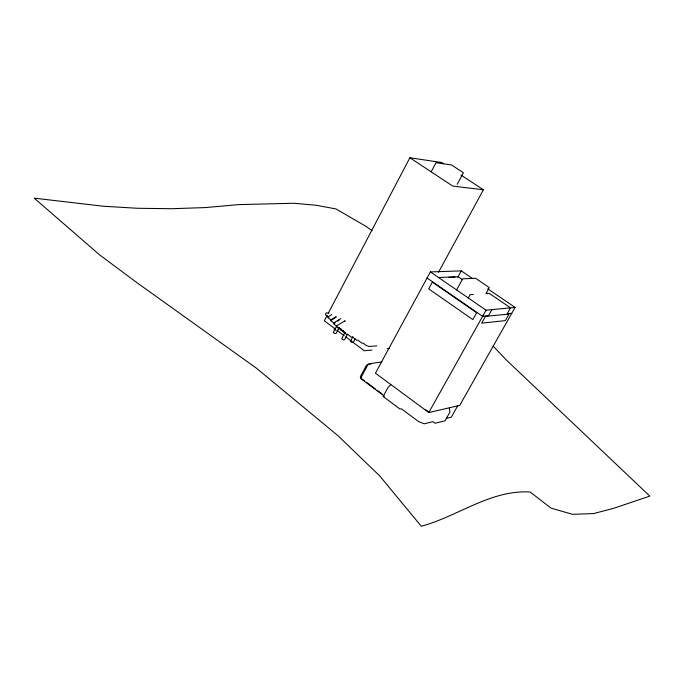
<?xml version="1.0" encoding="UTF-8"?>
<svg xmlns="http://www.w3.org/2000/svg" width="684" height="684" viewBox="0 0 684 684"><rect width="100%" height="100%" fill="white"/><g stroke="black" fill="none" stroke-linecap="round" stroke-linejoin="round"><path stroke-width="1.03" d="M342.017 330.133C341.769 329.534 341.094 330.449 341.863 330.552M345.659 332.903L345.437 332.458C345.54 332.749 344.599 332.954 345.471 333.253M338.956 327.593C340.777 328.44 337.81 329.295 339.007 327.73C337.964 329.466 337.862 325.464 337.725 327.431C337.469 326.824 338.144 327.773 338.939 327.636M327.234 315.221L324.319 320.77L335.143 328.901M328.26 313.255L409.887 157.756L441.847 162.544L443.685 163.75M335.733 317.547L336.22 316.615L331.082 319.702L330.586 320.634L333.775 323.019M334.57 323.618L335.057 322.686M339.033 327.867L336.075 333.467L334.886 333.553L333.288 332.347L336.246 326.738L337.845 327.944M344.676 321.625L345.163 320.693L336.733 325.815M431.202 171.769L436.016 162.698L451.594 165.015L463.419 172.744L457.186 184.321M347.472 334.202L344.488 339.811L343.308 339.897L341.701 338.683L344.685 333.074L346.292 334.279L347.472 334.202L351.482 337.238L352.628 337.152L356.672 340.179L357.809 340.093L361.87 343.137L362.999 343.043L365.983 345.275L369.035 346.506L376.781 345.83M352.901 336.699L350.422 341.35L352.029 342.564L353.192 342.47L355.184 338.751M472.755 278.67L461.29 270.881L430.373 271.924L375.439 373.199L428.808 412.555L459.708 405.407L515.095 307.415L487.752 288.845M438.487 272.309L483.408 189.767L460.948 175.053M457.767 277.294L461.29 270.881M456.561 289.982L462.683 278.841L475.508 278.26L489.325 287.631L486.016 293.573L489.231 293.351L510.546 307.843L507.203 313.768L511.769 313.298M468.164 298.156L470.088 294.684L473.354 294.453M428.808 412.555L486.059 310.177L515.095 307.415M491.89 309.621L488.47 315.717L482.622 316.324L427.072 278.012M457.673 405.877L451.295 417.163L446.481 418.351M390.838 384.553L387.931 387.648L383.108 396.472L400.054 409.083L401.38 408.793L418.531 421.541L424.242 423.806L432.989 421.66L435.135 423.242L445.036 420.78L449.91 412.153L449.345 407.809M340.683 318.65L333.903 322.745L333.407 323.677L336.605 326.08M337.622 321.129L339.341 320.095M332.236 319.642L334.861 318.069M331.774 314.589L328.277 316.675L327.79 317.607L331.749 320.574M368.129 364.76L366.573 365.128L360.323 376.696L361.614 377.662M341.196 329.739L340.615 328.842L340.23 329.568L340.94 330.158L341.051 329.637M369.745 364.196L371.267 363.965M381.937 361.879L368.377 363.914L360.545 378.423L384.459 396.207M371.976 350.054L364.247 350.764L345.719 336.853M387.204 348.652L389.247 348.464M328.995 312.87L325.986 313.007L325.507 313.93L325.926 315.281L328.953 317.547M438.444 277.533L458.092 276.704L462.495 279.705M448.678 277.362L454.937 277.14M483.408 189.767L452.722 186.082L409.887 157.756M372.164 230.67L365.324 225.977L335.989 208.953L316.222 205.268L293.872 203.259L238.836 204.61L205.328 207.577L171.513 208.723L137.364 208.269L103.147 206.217L34.2 198.146L99.531 254.816L136.8 282.569L256.491 368.24L338.05 435.776L379.629 475.808L421.284 526.244C458.092 516.326 490.522 489.684 530.126 492.001L551.048 508.135L572.534 514.325L593.532 513.581L613.471 508.374L649.8 496.114L506.211 359.861L493.164 346.095M430.373 271.924L486.059 310.177M425.875 409.87L428.44 411.759M361.332 378.491L364.675 380.971M366.342 382.211L375.525 389.042M377.2 390.282L382.211 394.01M336.802 330.15L344.129 335.647M334.048 329.047L335.639 330.244M342.522 330.363C341.29 331.877 343.719 330.723 342.522 330.363M344.77 332.826C344.035 331.885 345.01 331.74 344.77 332.826M344.026 332.039C343.736 333.022 343.052 330.748 344.026 332.039M340.529 329.654L340.983 329.115L340.529 329.654M340.025 328.508C339.247 330.415 340.794 328.611 340.025 328.508M343.12 330.834C342.368 332.732 343.881 330.979 343.12 330.834M432.348 282.099L428.663 288.862L472.849 319.59L476.654 312.768L432.348 282.099M485.478 316.341L481.673 323.139L505.322 320.616L509.024 314.059L485.478 316.341"/></g></svg>
